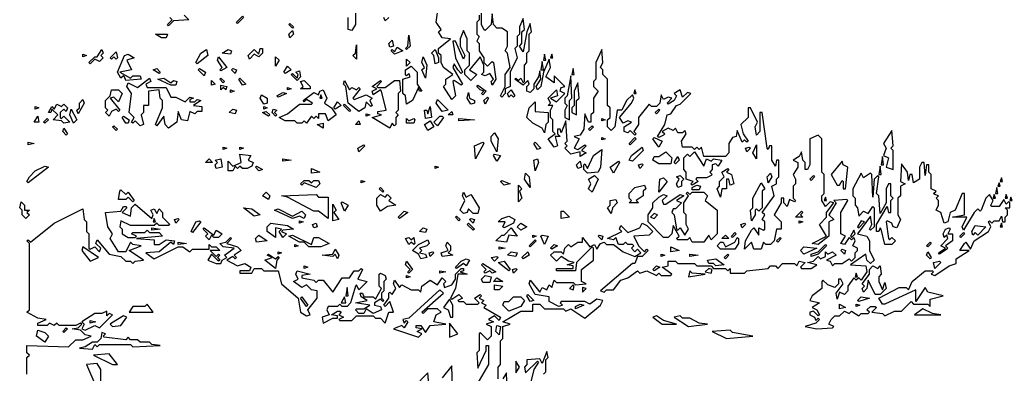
# Model space of a CAD drawing. Header units: millimetres. Extents: x -1921 to 1919, y -2 to 9002.
# Drawn here: x 12 to 1848, y 3223 to 3879 of the extents above; entities that cross this region are included whole.
import ezdxf

# ---------------------------------------------------------------- set-up
doc = ezdxf.new("R2010")
doc.units = ezdxf.units.MM
doc.layers.add('ALMOND-DRAW-PROFILE', color=7, linetype='Continuous', lineweight=25)

msp = doc.modelspace()

# ---------------------------------------------------------------- linework, layer by layer
at = {"layer": 'ALMOND-DRAW-PROFILE'}
for points in [[(632.9, 3918.8), (632.9, 3870.4), (626.3, 3859.3), (619.7, 3861.5), (619.7, 3883.6)], [(861.9, 3888), (861.9, 3879.2), (857.5, 3874.8), (857.5, 3852.7), (861.9, 3848.3), (857.5, 3839.5), (861.9, 3835.1), (861.9, 3821.9), (870.7, 3808.7), (870.7, 3799.9), (877.3, 3793.3), (886.1, 3802.1), (888.3, 3799.9), (892.7, 3769.1), (886.1, 3758.1), (883.9, 3764.7), (888.3, 3769.1), (881.7, 3780.1), (872.9, 3775.7), (866.3, 3777.9), (870.7, 3782.3), (870.7, 3795.5), (864.1, 3810.9), (844.3, 3786.7), (857.5, 3777.9), (846.5, 3766.9), (835.5, 3777.9), (835.5, 3786.7), (844.3, 3795.5), (844.3, 3817.5), (839.9, 3821.9), (839.9, 3843.9), (833.3, 3859.3), (826.7, 3843.9), (826.7, 3830.7), (835.5, 3813.1), (833.3, 3806.5), (817.9, 3839.5), (813.5, 3839.5), (817.9, 3808.7), (831.1, 3782.3), (828.9, 3780.1), (822.3, 3786.7), (815.7, 3797.7), (813.5, 3791.1), (831.1, 3760.3), (828.9, 3758.1), (815.7, 3766.9), (813.5, 3764.7), (817.9, 3738.3), (811.3, 3731.7), (795.9, 3755.9), (800.3, 3760.3), (800.3, 3769.1), (813.5, 3777.9), (795.9, 3791.1), (791.4, 3799.9), (791.4, 3813.1), (787, 3817.5), (787, 3826.3), (809.1, 3843.9), (793.7, 3846.1), (787, 3857.1), (791.4, 3861.5), (782.6, 3874.8), (787, 3905.6)], [(315.9, 3888), (324.7, 3879.2), (296.1, 3877), (287.3, 3868.2), (285.1, 3870.4), (293.9, 3879.2), (289.5, 3883.6)], [(694.6, 3883.6), (688, 3877), (685.8, 3883.6)], [(897.1, 3214.3), (897.1, 3236.3), (901.5, 3240.7), (901.5, 3284.7), (905.9, 3289.1), (905.9, 3311.2), (919.1, 3315.6), (905.9, 3320), (939, 3339.8), (961, 3339.8), (961, 3353), (974.2, 3353), (983, 3344.2), (1018.2, 3344.2), (1022.6, 3339.8), (1031.4, 3344.2), (1057.8, 3326.6), (1086.5, 3350.8), (1090.9, 3359.6), (1079.9, 3361.8), (1066.6, 3353), (1057.8, 3357.4), (1013.8, 3357.4), (1011.6, 3355.2), (1016, 3350.8), (1009.4, 3348.6), (991.8, 3357.4), (991.8, 3366.2), (965.4, 3370.6), (954.4, 3390.4), (956.6, 3397), (974.2, 3375), (978.6, 3383.8), (987.4, 3379.4), (991.8, 3388.2), (996.2, 3383.8), (1000.6, 3397), (1005, 3392.6), (1035.8, 3392.6), (1040.2, 3388.2), (1060, 3390.4), (1051.2, 3394.8), (1051.2, 3416.8), (1073.3, 3434.4), (1073.3, 3456.5), (1071, 3458.7), (1042.4, 3430), (1040.2, 3414.6), (1005, 3414.6), (1005, 3419), (1035.8, 3419), (1035.8, 3423.4), (1024.8, 3425.6), (1038, 3430), (1027, 3432.2), (1013.8, 3441), (1005, 3432.2), (994, 3443.2), (1000.6, 3449.9), (1013.8, 3449.9), (1018.2, 3445.5), (1020.4, 3456.5), (1027, 3463.1), (1031.4, 3458.7), (1044.6, 3467.5), (1053.4, 3467.5), (1053.4, 3476.3), (1066.6, 3458.7), (1075.5, 3463.1), (1079.9, 3454.3), (1086.5, 3465.3), (1093.1, 3467.5), (1097.5, 3463.1), (1110.7, 3463.1), (1128.3, 3449.9), (1150.3, 3441), (1161.3, 3447.7), (1154.7, 3454.3), (1150.3, 3449.9), (1143.7, 3456.5), (1148.1, 3460.9), (1145.9, 3463.1), (1137.1, 3463.1), (1132.7, 3467.5), (1128.3, 3463.1), (1119.5, 3463.1), (1115.1, 3476.3), (1110.7, 3471.9), (1099.7, 3474.1), (1126.1, 3487.3), (1121.7, 3491.7), (1123.9, 3498.3), (1137.1, 3485.1), (1159.1, 3493.9), (1163.5, 3502.7), (1172.3, 3498.3), (1183.3, 3487.3), (1176.7, 3480.7), (1148.1, 3478.5), (1156.9, 3460.9), (1167.9, 3449.9), (1172.3, 3454.3), (1174.5, 3452.1), (1163.5, 3441), (1154.7, 3441), (1150.3, 3427.8), (1145.9, 3427.8), (1086.5, 3377.2), (1093.1, 3375), (1097.5, 3379.4), (1110.7, 3379.4), (1123.9, 3397), (1137.1, 3401.4), (1154.7, 3414.6), (1159.1, 3410.2), (1172.3, 3414.6), (1189.9, 3405.8), (1194.3, 3410.2), (1198.7, 3405.8), (1216.4, 3405.8), (1218.6, 3408), (1200.9, 3421.2), (1211.9, 3423.4), (1211.9, 3432.2), (1225.2, 3432.2), (1229.6, 3427.8), (1260.4, 3427.8), (1264.8, 3423.4), (1291.2, 3423.4), (1295.6, 3419), (1317.6, 3419), (1322, 3414.6), (1326.4, 3419), (1326.4, 3410.2), (1352.8, 3410.2), (1357.3, 3414.6), (1396.9, 3419), (1401.3, 3423.4), (1410.1, 3423.4), (1414.5, 3419), (1423.3, 3427.8), (1445.3, 3427.8), (1449.7, 3423.4), (1454.1, 3432.2), (1465.1, 3430), (1456.3, 3421.2), (1458.5, 3419), (1476.1, 3419), (1487.1, 3425.6), (1469.5, 3430), (1480.5, 3432.2), (1489.3, 3441), (1493.7, 3436.6), (1502.6, 3441), (1502.6, 3449.9), (1507, 3445.5), (1515.8, 3449.9), (1522.4, 3443.2), (1504.8, 3434.4), (1511.4, 3432.2), (1515.8, 3423.4), (1520.2, 3427.8), (1533.4, 3427.8), (1546.6, 3436.6), (1551, 3432.2), (1557.6, 3438.8), (1557.6, 3447.7), (1562, 3452.1), (1562, 3456.5), (1553.2, 3460.9), (1557.6, 3469.7), (1555.4, 3476.3), (1551, 3471.9), (1546.6, 3476.3), (1537.8, 3463.1), (1531.2, 3465.3), (1540, 3478.5), (1531.2, 3482.9), (1531.2, 3522.5), (1544.4, 3544.5), (1542.2, 3546.7), (1518, 3544.5), (1522.4, 3540.1), (1509.2, 3518.1), (1518, 3509.3), (1509.2, 3504.9), (1509.2, 3478.5), (1489.3, 3463.1), (1478.3, 3465.3), (1504.8, 3478.5), (1491.5, 3500.5), (1504.8, 3513.7), (1504.8, 3522.5), (1518, 3540.1), (1511.4, 3542.3), (1502.6, 3533.5), (1496, 3544.5), (1496, 3553.3), (1500.4, 3557.7), (1500.4, 3593), (1496, 3597.4), (1496, 3659), (1489.3, 3665.6), (1473.9, 3659), (1473.9, 3610.6), (1469.5, 3601.8), (1465.1, 3601.8), (1465.1, 3615), (1460.7, 3619.4), (1458.5, 3634.8), (1454.1, 3626), (1443.1, 3619.4), (1451.9, 3615), (1451.9, 3606.2), (1443.1, 3593), (1447.5, 3584.1), (1447.5, 3575.3), (1443.1, 3570.9), (1443.1, 3548.9), (1447.5, 3544.5), (1445.3, 3542.3), (1436.5, 3546.7), (1432.1, 3533.5), (1425.5, 3540.1), (1425.5, 3548.9), (1421.1, 3548.9), (1421.1, 3540.1), (1407.9, 3518.1), (1421.1, 3504.9), (1421.1, 3491.7), (1412.3, 3491.7), (1407.9, 3469.7), (1401.3, 3463.1), (1392.5, 3463.1), (1388.1, 3467.5), (1383.7, 3454.3), (1370.5, 3454.3), (1366.1, 3467.5), (1352.8, 3454.3), (1355.1, 3469.7), (1366.1, 3489.5), (1370.5, 3493.9), (1379.3, 3480.7), (1379.3, 3493.9), (1388.1, 3489.5), (1390.3, 3491.7), (1390.3, 3504.9), (1385.9, 3509.3), (1390.3, 3518.1), (1385.9, 3522.5), (1407.9, 3553.3), (1403.5, 3570.9), (1412.3, 3575.3), (1412.3, 3584.1), (1416.7, 3588.6), (1416.7, 3619.4), (1412.3, 3619.4), (1410.1, 3608.4), (1403.5, 3619.4), (1403.5, 3645.8), (1399.1, 3645.8), (1396.9, 3639.2), (1394.7, 3641.4), (1385.9, 3707.4), (1381.5, 3707.4), (1381.5, 3672.2), (1374.9, 3665.6), (1372.7, 3681), (1377.1, 3689.8), (1363.9, 3716.2), (1359.5, 3716.2), (1359.5, 3698.6), (1346.2, 3685.4), (1350.6, 3667.8), (1359.5, 3654.6), (1357.3, 3652.4), (1352.8, 3656.8), (1348.4, 3652.4), (1339.6, 3674.4), (1337.4, 3663.4), (1330.8, 3661.2), (1324.2, 3650.2), (1324.2, 3632.6), (1317.6, 3626), (1278, 3626), (1273.6, 3643.6), (1269.2, 3639.2), (1264.8, 3643.6), (1260.4, 3639.2), (1256, 3643.6), (1238.4, 3643.6), (1236.2, 3654.6), (1245, 3667.8), (1242.8, 3674.4), (1238.4, 3670), (1229.6, 3670), (1225.2, 3678.8), (1220.8, 3674.4), (1211.9, 3678.8), (1200.9, 3672.2), (1205.3, 3667.8), (1203.1, 3665.6), (1194.3, 3661.2), (1192.1, 3663.4), (1205.3, 3685.4), (1209.7, 3703), (1216.4, 3705.2), (1227.4, 3720.6), (1234, 3722.8), (1253.8, 3742.7), (1247.2, 3744.9), (1238.4, 3736.1), (1234, 3749.3), (1223, 3742.7), (1227.4, 3738.3), (1223, 3729.5), (1211.9, 3722.8), (1209.7, 3725), (1218.6, 3733.9), (1211.9, 3736.1), (1203.1, 3731.7), (1198.7, 3740.5), (1196.5, 3725), (1189.9, 3718.4), (1181.1, 3718.4), (1176.7, 3722.8), (1156.9, 3698.6), (1156.9, 3685.4), (1148.1, 3672.2), (1152.5, 3667.8), (1150.3, 3665.6), (1141.5, 3674.4), (1137.1, 3670), (1130.5, 3672.2), (1130.5, 3681), (1143.7, 3689.8), (1137.1, 3692), (1128.3, 3687.6), (1121.7, 3698.6), (1143.7, 3725), (1148.1, 3733.9), (1145.9, 3740.5), (1134.9, 3729.5), (1126.1, 3711.8), (1117.3, 3711.8), (1112.9, 3681), (1106.3, 3674.4), (1099.7, 3681), (1099.7, 3694.2), (1104.1, 3698.6), (1104.1, 3716.2), (1099.7, 3720.6), (1099.7, 3769.1), (1090.9, 3777.9), (1090.9, 3786.7), (1086.5, 3791.1), (1090.9, 3799.9), (1088.7, 3824.1), (1077.7, 3799.9), (1077.7, 3769.1), (1073.3, 3764.7), (1073.3, 3755.9), (1082.1, 3747.1), (1073.3, 3733.9), (1073.3, 3707.4), (1068.8, 3703), (1068.8, 3689.8), (1064.4, 3689.8), (1057.8, 3705.2), (1055.6, 3676.6), (1049, 3665.6), (1038, 3663.4), (1046.8, 3659), (1038, 3641.4), (1044.6, 3639.2), (1057.8, 3648), (1060, 3645.8), (1051.2, 3637), (1060, 3632.6), (1049, 3626), (1049, 3634.8), (1031.4, 3630.4), (1020.4, 3641.4), (1024.8, 3645.8), (1020.4, 3650.2), (1024.8, 3654.6), (1022.6, 3692), (1013.8, 3670), (1011.6, 3676.6), (1007.2, 3676.6), (1007.2, 3667.8), (1011.6, 3663.4), (1002.8, 3663.4), (1007.2, 3645.8), (1000.6, 3643.6), (989.6, 3659), (1002.8, 3667.8), (998.4, 3672.2), (998.4, 3694.2), (994, 3698.6), (994, 3711.8), (998.4, 3720.6), (989.6, 3720.6), (994, 3725), (989.6, 3733.9), (1005, 3749.3), (1007.2, 3738.3), (994, 3733.9), (1005, 3727.3), (1020.4, 3742.7), (1011.6, 3747.1), (1013.8, 3753.7), (1020.4, 3755.9), (1000.6, 3775.7), (1000.6, 3762.5), (985.2, 3773.5), (994, 3791.1), (991.8, 3806.5), (980.8, 3782.3), (976.4, 3755.9), (969.8, 3749.3), (967.6, 3755.9), (976.4, 3769.1), (974.2, 3784.5), (972, 3773.5), (963.2, 3760.3), (963.2, 3751.5), (956.6, 3744.9), (950, 3747.1), (950, 3755.9), (954.4, 3760.3), (952.2, 3766.9), (943.4, 3758.1), (927.9, 3769.1), (930.1, 3771.3), (934.6, 3766.9), (939, 3771.3), (943.4, 3762.5), (945.6, 3764.7), (945.6, 3795.5), (950, 3799.9), (950, 3817.5), (954.4, 3821.9), (954.4, 3852.7), (958.8, 3857.1), (956.6, 3872.6), (950, 3857.1), (943.4, 3819.7), (936.8, 3830.7), (941.2, 3835.1), (941.2, 3857.1), (945.6, 3861.5), (943.4, 3881.4), (936.8, 3865.9), (936.8, 3852.7), (932.3, 3848.3), (932.3, 3830.7), (927.9, 3826.3), (932.3, 3808.7), (919.1, 3782.3), (919.1, 3755.9), (910.3, 3751.5), (910.3, 3742.7), (903.7, 3736.1), (901.5, 3738.3), (910.3, 3755.9), (910.3, 3777.9), (919.1, 3791.1), (914.7, 3817.5), (910.3, 3821.9), (914.7, 3830.7), (914.7, 3857.1), (903.7, 3863.7), (894.9, 3863.7), (888.3, 3870.4), (886.1, 3890.2), (883.9, 3870.4), (872.9, 3859.3), (870.7, 3861.5), (866.3, 3870.4), (866.3, 3892.4)], [(25.3, 3223.1), (25.3, 3253.9), (29.7, 3258.3), (25.3, 3262.7), (25.3, 3275.9), (102.4, 3273.7), (115.6, 3286.9), (128.8, 3286.9), (144.2, 3293.5), (133.2, 3295.7), (124.4, 3304.5), (109, 3306.8), (120, 3309), (126.6, 3315.6), (124.4, 3317.8), (115.6, 3313.4), (84.7, 3313.4), (80.3, 3317.8), (75.9, 3313.4), (67.1, 3317.8), (62.7, 3313.4), (45.1, 3313.4), (45.1, 3317.8), (60.5, 3324.4), (45.1, 3326.6), (25.3, 3337.6), (29.7, 3342), (29.7, 3465.3), (25.3, 3469.7), (27.5, 3471.9), (31.9, 3467.5), (75.9, 3502.7), (128.8, 3529.1), (131, 3509.3), (135.4, 3504.9), (135.4, 3487.3), (139.8, 3482.9), (139.8, 3456.5), (142, 3454.3), (150.8, 3458.7), (159.6, 3449.9), (161.8, 3456.5), (153, 3465.3), (155.2, 3471.9), (177.2, 3445.5), (199.2, 3441), (208, 3432.2), (216.8, 3432.2), (221.2, 3427.8), (225.6, 3432.2), (241.1, 3434.4), (214.6, 3452.1), (236.7, 3460.9), (221.2, 3463.1), (216.8, 3467.5), (208, 3449.9), (194.8, 3449.9), (179.4, 3474.1), (183.8, 3482.9), (175, 3496.1), (170.6, 3522.5), (199.2, 3524.7), (203.6, 3533.5), (208, 3533.5), (210.2, 3531.3), (201.4, 3522.5), (216.8, 3515.9), (219, 3531.3), (225.6, 3537.9), (256.5, 3511.5), (258.7, 3518.1), (254.3, 3526.9), (260.9, 3529.1), (265.3, 3520.3), (269.7, 3529.1), (276.3, 3522.5), (276.3, 3513.7), (289.5, 3500.5), (287.3, 3498.3), (269.7, 3498.3), (265.3, 3502.7), (260.9, 3498.3), (216.8, 3498.3), (199.2, 3507.1), (197, 3496.1), (201.4, 3491.7), (201.4, 3482.9), (212.4, 3476.3), (225.6, 3476.3), (227.8, 3478.5), (219, 3482.9), (221.2, 3485.1), (243.3, 3485.1), (247.7, 3489.5), (252.1, 3485.1), (269.7, 3485.1), (276.3, 3478.5), (227.8, 3474.1), (260.9, 3471.9), (260.9, 3463.1), (269.7, 3463.1), (282.9, 3471.9), (298.3, 3469.7), (296.1, 3463.1), (291.7, 3467.5), (269.7, 3449.9), (245.5, 3447.7), (260.9, 3436.6), (304.9, 3458.7), (313.7, 3458.7), (326.9, 3449.9), (331.3, 3454.3), (362.1, 3454.3), (362.1, 3463.1), (366.5, 3458.7), (375.4, 3458.7), (382, 3452.1), (364.3, 3452.1), (375.4, 3441), (379.8, 3445.5), (382, 3443.2), (377.6, 3438.8), (382, 3434.4), (379.8, 3432.2), (366.5, 3445.5), (359.9, 3434.4), (375.4, 3427.8), (384.2, 3427.8), (386.4, 3434.4), (395.2, 3438.8), (390.8, 3443.2), (408.4, 3456.5), (388.6, 3458.7), (382, 3465.3), (393, 3467.5), (401.8, 3476.3), (404, 3474.1), (395.2, 3465.3), (415, 3458.7), (421.6, 3452.1), (408.4, 3443.2), (412.8, 3438.8), (410.6, 3436.6), (406.2, 3441), (395.2, 3434.4), (415, 3423.4), (428.2, 3427.8), (439.2, 3421.2), (437, 3414.6), (419.4, 3414.6), (419.4, 3410.2), (441.4, 3410.2), (445.8, 3419), (459, 3419), (463.4, 3414.6), (489.8, 3414.6), (496.4, 3390.4), (527.3, 3364), (531.7, 3337.6), (542.7, 3331), (549.3, 3333.2), (544.9, 3342), (562.5, 3364), (562.5, 3377.2), (551.5, 3379.4), (542.7, 3388.2), (533.9, 3383.8), (518.5, 3394.8), (527.3, 3399.2), (522.9, 3408), (525.1, 3414.6), (549.3, 3408), (533.9, 3405.8), (533.9, 3401.4), (555.9, 3397), (560.3, 3392.6), (564.7, 3397), (573.5, 3397), (591.1, 3375), (608.7, 3401.4), (621.9, 3401.4), (630.7, 3414.6), (639.5, 3414.6), (643.9, 3419), (646.1, 3416.8), (637.3, 3399.2), (655, 3394.8), (639.5, 3379.4), (635.1, 3388.2), (632.9, 3386), (624.1, 3355.2), (617.5, 3348.6), (608.7, 3348.6), (604.3, 3353), (599.9, 3348.6), (582.3, 3348.6), (580.1, 3342), (584.5, 3333.2), (571.3, 3328.8), (573.5, 3317.8), (591.1, 3326.6), (599.9, 3326.6), (599.9, 3331), (588.9, 3333.2), (599.9, 3339.8), (604.3, 3339.8), (606.5, 3337.6), (602.1, 3333.2), (610.9, 3328.8), (602.1, 3324.4), (604.3, 3322.2), (626.3, 3322.2), (635.1, 3331), (666, 3331), (670.4, 3326.6), (679.2, 3326.6), (688, 3317.8), (694.6, 3337.6), (703.4, 3337.6), (696.8, 3357.4), (688, 3348.6), (685.8, 3350.8), (694.6, 3364), (694.6, 3372.8), (696.8, 3375), (701.2, 3370.6), (707.8, 3381.6), (703.4, 3390.4), (705.6, 3397), (714.4, 3383.8), (718.8, 3388.2), (736.4, 3379.4), (749.6, 3379.4), (754, 3375), (756.2, 3386), (771.6, 3397), (784.8, 3388.2), (793.7, 3401.4), (800.3, 3394.8), (795.9, 3390.4), (798.1, 3383.8), (811.3, 3388.2), (817.9, 3399.2), (817.9, 3408), (828.9, 3419), (833.3, 3419), (833.3, 3414.6), (826.7, 3412.4), (839.9, 3408), (822.3, 3408), (817.9, 3381.6), (809.1, 3364), (811.3, 3361.8), (824.5, 3370.6), (831.1, 3364), (822.3, 3359.6), (824.5, 3357.4), (833.3, 3357.4), (837.7, 3353), (859.7, 3353), (861.9, 3355.2), (853.1, 3364), (864.1, 3370.6), (866.3, 3368.4), (861.9, 3364), (870.7, 3359.6), (866.3, 3355.2), (875.1, 3350.8), (870.7, 3346.4), (901.5, 3328.8), (899.3, 3322.2), (890.5, 3331), (879.5, 3324.4), (888.3, 3320), (875.1, 3315.6), (883.9, 3311.2), (883.9, 3293.5), (877.3, 3286.9), (864.1, 3300.1), (861.9, 3297.9), (861.9, 3267.1), (857.5, 3262.7), (859.7, 3234.1), (875.1, 3267.1), (875.1, 3275.9), (879.5, 3275.9), (879.5, 3240.7), (853.1, 3196.7)], [(980.8, 3223.1), (985.2, 3227.5), (985.2, 3249.5), (989.6, 3253.9), (987.4, 3264.9), (978.6, 3242.9), (974.2, 3251.7), (950, 3249.5), (950, 3240.7), (945.6, 3236.3), (947.8, 3225.3), (969.8, 3247.3), (972, 3245.1), (963.2, 3231.9), (954.4, 3196.7)], [(161.8, 3196.7), (161.8, 3231.9), (155.2, 3242.9), (135.4, 3240.7), (153, 3201.1)], [(813.5, 3174.7), (811.3, 3238.5), (793.7, 3216.5)], [(769.4, 3196.7), (767.2, 3225.3), (740.8, 3198.9)], [(914.7, 3174.7), (912.5, 3225.3), (905.9, 3214.3)]]:
    msp.add_lwpolyline(points, dxfattribs=at)
for points in [[(415, 3872.6), (412.8, 3874.8), (423.8, 3885.8), (426, 3883.6)], [(516.3, 3863.7), (509.6, 3870.4), (511.9, 3872.6), (518.5, 3865.9)], [(511.9, 3846.1), (509.6, 3852.7), (516.3, 3859.3), (518.5, 3852.7)], [(274.1, 3846.1), (263.1, 3852.7), (285.1, 3852.7), (282.9, 3846.1)], [(696.8, 3828.5), (694.6, 3835.1), (701.2, 3841.7), (703.4, 3830.7)], [(727.6, 3824.1), (725.4, 3826.3), (729.8, 3830.7), (732, 3850.5), (734.2, 3830.7)], [(142, 3797.7), (139.8, 3799.9), (150.8, 3810.9), (155.2, 3810.9), (164, 3824.1), (166.2, 3817.5), (161.8, 3813.1), (166.2, 3808.7), (159.6, 3802.1), (150.8, 3806.5)], [(181.6, 3806.5), (179.4, 3808.7), (190.4, 3819.7), (192.6, 3808.7), (190.4, 3806.5), (186, 3810.9)], [(340.1, 3797.7), (337.9, 3799.9), (346.7, 3817.5), (357.7, 3824.1), (359.9, 3813.1)], [(386.4, 3817.5), (397.4, 3824.1), (404, 3821.9), (401.8, 3815.3)], [(437, 3806.5), (434.8, 3813.1), (445.8, 3824.1), (454.6, 3815.3), (456.8, 3826.3), (461.2, 3826.3), (461.2, 3817.5), (454.6, 3810.9), (445.8, 3815.3)], [(635.1, 3806.5), (628.5, 3813.1), (632.9, 3817.5), (635.1, 3832.9)], [(705.6, 3815.3), (699, 3821.9), (701.2, 3824.1), (705.6, 3819.7), (710, 3828.5), (721, 3821.9)], [(780.4, 3797.7), (778.2, 3813.1), (773.8, 3817.5), (780.4, 3824.1), (787, 3808.7), (787, 3799.9)], [(128.8, 3810.9), (128.8, 3815.3), (135.4, 3813.1)], [(208, 3766.9), (205.8, 3773.5), (203.6, 3775.7), (199.2, 3771.3), (192.6, 3782.3), (205.8, 3813.1), (212.4, 3815.3), (223.4, 3808.7), (210.2, 3804.3), (219, 3786.7), (197, 3782.3), (216.8, 3771.3), (221.2, 3775.7), (234.5, 3775.7), (236.7, 3769.1)], [(384.2, 3784.5), (382, 3786.7), (386.4, 3791.1), (377.6, 3804.3), (379.8, 3810.9), (395.2, 3791.1)], [(485.4, 3793.3), (485.4, 3810.9), (492, 3804.3)], [(727.6, 3793.3), (727.6, 3806.5), (734.2, 3799.9)], [(762.8, 3771.3), (756.2, 3786.7), (760.6, 3791.1), (756.2, 3799.9), (758.4, 3810.9), (765, 3795.5)], [(976.4, 3786.7), (980.8, 3786.7), (978.6, 3802.1)], [(980.8, 3804.3), (985.2, 3804.3), (983, 3815.3)], [(994, 3808.7), (998.4, 3808.7), (996.2, 3815.3)], [(269.7, 3780.1), (258.7, 3786.7), (265.3, 3788.9), (271.9, 3782.3)], [(353.3, 3775.7), (342.3, 3786.7), (344.5, 3788.9), (355.5, 3782.3)], [(410.6, 3780.1), (404, 3786.7), (406.2, 3788.9), (412.8, 3786.7)], [(503, 3780.1), (500.8, 3782.3), (507.4, 3793.3), (514.1, 3786.7)], [(525.1, 3766.9), (514.1, 3777.9), (516.3, 3780.1), (525.1, 3771.3), (527.3, 3777.9), (522.9, 3782.3), (529.5, 3784.5), (531.7, 3773.5)], [(727.6, 3722.8), (725.4, 3738.3), (721, 3742.7), (721, 3769.1), (734.2, 3773.5), (732, 3780.1), (727.6, 3775.7), (725.4, 3777.9), (725.4, 3786.7), (736.4, 3793.3), (747.4, 3782.3), (747.4, 3760.3), (756.2, 3747.1), (751.8, 3747.1), (749.6, 3753.7), (738.6, 3729.5)], [(1033.6, 3777.9), (1038, 3777.9), (1035.8, 3788.9)], [(287.3, 3678.8), (280.7, 3685.4), (278.5, 3700.8), (265.3, 3683.2), (263.1, 3685.4), (276.3, 3716.2), (276.3, 3729.5), (271.9, 3733.9), (269.7, 3749.3), (249.9, 3747.1), (249.9, 3720.6), (241.1, 3720.6), (241.1, 3707.4), (236.7, 3703), (241.1, 3685.4), (234.5, 3683.2), (225.6, 3692), (221.2, 3687.6), (219, 3689.8), (223.4, 3698.6), (214.6, 3707.4), (219, 3742.7), (210.2, 3755.9), (212.4, 3762.5), (230.1, 3753.7), (252.1, 3771.3), (254.3, 3764.7), (245.5, 3760.3), (247.7, 3753.7), (282.9, 3753.7), (291.7, 3736.1), (300.5, 3736.1), (318.1, 3727.3), (326.9, 3736.1), (333.5, 3733.9), (326.9, 3731.7), (326.9, 3727.3), (335.7, 3727.3), (340.1, 3731.7), (346.7, 3729.5), (333.5, 3720.6), (348.9, 3718.4), (348.9, 3709.6), (340.1, 3709.6), (335.7, 3705.2), (326.9, 3709.6), (322.5, 3692), (311.5, 3694.2), (304.9, 3709.6), (302.7, 3689.8)], [(291.7, 3758.1), (267.5, 3769.1), (278.5, 3771.3), (291.7, 3762.5), (296.1, 3766.9), (302.7, 3764.7), (300.5, 3758.1)], [(366.5, 3758.1), (366.5, 3766.9), (373.2, 3760.3)], [(388.6, 3762.5), (382, 3769.1), (384.2, 3771.3), (390.8, 3764.7)], [(423.8, 3758.1), (417.2, 3769.1), (419.4, 3771.3), (430.4, 3760.3)], [(531.7, 3751.5), (536.1, 3755.9), (531.7, 3764.7), (538.3, 3766.9), (549.3, 3755.9), (549.3, 3751.5)], [(639.5, 3709.6), (619.7, 3725), (615.3, 3755.9), (610.9, 3760.3), (613.1, 3766.9), (621.9, 3749.3), (626.3, 3753.7), (635.1, 3749.3), (639.5, 3753.7), (641.7, 3751.5), (628.5, 3733.9), (630.7, 3731.7), (652.8, 3740.5), (663.8, 3733.9), (659.4, 3729.5), (663.8, 3720.6), (661.6, 3718.4), (652.8, 3727.3), (650.5, 3716.2)], [(663.8, 3698.6), (681.4, 3703), (674.8, 3705.2), (674.8, 3709.6), (690.2, 3711.8), (681.4, 3747.1), (679.2, 3749.3), (666, 3740.5), (663.8, 3747.1), (672.6, 3751.5), (663.8, 3755.9), (679.2, 3766.9), (681.4, 3764.7), (672.6, 3755.9), (674.8, 3753.7), (688, 3753.7), (705.6, 3766.9), (714.4, 3766.9), (716.6, 3747.1), (712.2, 3742.7), (712.2, 3711.8), (707.8, 3707.4), (712.2, 3703), (707.8, 3698.6), (707.8, 3685.4), (705.6, 3683.2), (701.2, 3687.6), (696.8, 3678.8)], [(1029.2, 3694.2), (1029.2, 3729.5), (1033.6, 3733.9), (1031.4, 3775.7), (1024.8, 3738.3), (1020.4, 3733.9), (1020.4, 3725), (1024.8, 3720.6), (1020.4, 3711.8), (1020.4, 3698.6)], [(177.2, 3700.8), (170.6, 3707.4), (175, 3711.8), (170.6, 3716.2), (170.6, 3729.5), (179.4, 3738.3), (181.6, 3749.3), (194.8, 3749.3), (201.4, 3742.7), (194.8, 3727.3), (186, 3736.1), (179.4, 3733.9), (197, 3711.8), (194.8, 3709.6), (190.4, 3714), (181.6, 3709.6)], [(384.2, 3749.3), (384.2, 3758.1), (395.2, 3755.9), (393, 3749.3), (388.6, 3753.7)], [(401.8, 3744.9), (401.8, 3749.3), (408.4, 3747.1)], [(525.1, 3687.6), (520.7, 3692), (503, 3692), (492, 3698.6), (507.4, 3705.2), (529.5, 3722.8), (551.5, 3722.8), (553.7, 3725), (542.7, 3731.7), (538.3, 3727.3), (536.1, 3729.5), (555.9, 3744.9), (564.7, 3740.5), (566.9, 3747.1), (573.5, 3749.3), (580.1, 3733.9), (575.7, 3725), (588.9, 3716.2), (597.7, 3703), (582.3, 3692), (577.9, 3705.2), (564.7, 3705.2), (564.7, 3696.4), (560.3, 3700.8), (555.9, 3696.4), (551.5, 3700.8), (542.7, 3687.6), (538.3, 3692), (533.9, 3687.6)], [(507.4, 3749.3), (507.4, 3753.7), (514.1, 3751.5)], [(868.5, 3740.5), (866.3, 3742.7), (870.7, 3747.1), (864.1, 3749.3), (857.5, 3755.9), (859.7, 3758.1), (875.1, 3747.1)], [(916.9, 3736.1), (914.7, 3742.7), (921.3, 3749.3), (927.9, 3738.3), (925.7, 3736.1), (921.3, 3740.5)], [(1042.4, 3703), (1042.4, 3729.5), (1046.8, 3733.9), (1044.6, 3762.5), (1038, 3747.1), (1038, 3720.6), (1033.6, 3716.2), (1033.6, 3707.4)], [(1148.1, 3742.7), (1152.5, 3742.7), (1150.3, 3749.3)], [(120, 3705.2), (117.8, 3711.8), (122.2, 3716.2), (122.2, 3725), (128.8, 3731.7), (131, 3725)], [(463.4, 3722.8), (456.8, 3733.9), (459, 3740.5), (470, 3733.9), (470, 3725)], [(489.8, 3736.1), (487.6, 3738.3), (498.6, 3744.9), (505.2, 3742.7)], [(566.9, 3733.9), (571.3, 3733.9), (569.1, 3740.5)], [(793.7, 3709.6), (782.6, 3725), (784.8, 3731.7), (804.7, 3711.8)], [(846.5, 3722.8), (839.9, 3733.9), (842.1, 3744.9), (844.3, 3733.9), (853.1, 3729.5), (853.1, 3725)], [(872.9, 3722.8), (870.7, 3729.5), (877.3, 3736.1), (879.5, 3733.9)], [(40.7, 3714), (40.7, 3718.4), (47.3, 3716.2)], [(93.6, 3687.6), (89.2, 3692), (73.7, 3694.2), (82.5, 3703), (71.5, 3714), (69.3, 3707.4), (64.9, 3707.4), (71.5, 3718.4), (75.9, 3714), (80.3, 3722.8), (89.2, 3718.4), (93.6, 3722.8), (100.2, 3716.2), (98, 3709.6), (93.6, 3714), (86.9, 3707.4), (86.9, 3698.6), (89.2, 3696.4), (93.6, 3700.8), (104.6, 3689.8)], [(111.2, 3687.6), (104.6, 3703), (106.8, 3714), (117.8, 3694.2)], [(399.6, 3707.4), (406.2, 3714), (412.8, 3711.8), (410.6, 3705.2)], [(472.2, 3700.8), (461.2, 3707.4), (467.8, 3709.6), (474.4, 3703)], [(463.4, 3714), (463.4, 3718.4), (470, 3716.2)], [(485.4, 3700.8), (478.8, 3707.4), (481, 3714), (487.6, 3711.8), (483.2, 3707.4), (487.6, 3703)], [(595.5, 3714), (593.3, 3716.2), (599.9, 3727.3), (606.5, 3720.6)], [(621.9, 3709.6), (610.9, 3720.6), (613.1, 3722.8), (624.1, 3711.8)], [(762.8, 3696.4), (760.6, 3711.8), (765, 3711.8), (767.2, 3705.2), (771.6, 3718.4), (773.8, 3698.6)], [(804.7, 3703), (811.3, 3709.6), (813.5, 3703)], [(983, 3670), (978.6, 3678.8), (961, 3687.6), (950, 3698.6), (954.4, 3716.2), (965.4, 3727.3), (965.4, 3709.6), (989.6, 3707.4), (989.6, 3689.8), (985.2, 3685.4)], [(1189.9, 3705.2), (1187.7, 3707.4), (1194.3, 3714), (1196.5, 3711.8)], [(38.5, 3689.8), (45.1, 3700.8), (47.3, 3689.8)], [(58.3, 3687.6), (56.1, 3689.8), (62.7, 3696.4), (64.9, 3694.2)], [(208, 3687.6), (201.4, 3698.6), (203.6, 3700.8), (214.6, 3694.2), (212.4, 3687.6)], [(632.9, 3685.4), (639.5, 3692), (641.7, 3685.4)], [(652.8, 3700.8), (652.8, 3705.2), (659.4, 3703)], [(727.6, 3687.6), (727.6, 3696.4), (732, 3692), (740.8, 3696.4), (743, 3694.2), (740.8, 3687.6)], [(767.2, 3674.4), (760.6, 3685.4), (771.6, 3692), (778.2, 3681)], [(784.8, 3683.2), (778.2, 3689.8), (789.2, 3700.8), (793.7, 3700.8), (795.9, 3698.6)], [(824.5, 3692), (824.5, 3696.4), (853.1, 3694.2)], [(1088.7, 3692), (1088.7, 3696.4), (1095.3, 3694.2)], [(98, 3665.6), (91.4, 3672.2), (93.6, 3678.8), (100.2, 3667.8)], [(190.4, 3674.4), (183.8, 3681), (186, 3683.2), (192.6, 3676.6)], [(573.5, 3678.8), (562.5, 3685.4), (573.5, 3687.6)], [(1066.6, 3674.4), (1064.4, 3676.6), (1071, 3683.2), (1073.3, 3681)], [(1628, 3601.8), (1628, 3637), (1623.6, 3641.4), (1628, 3645.8), (1625.8, 3674.4), (1610.4, 3650.2), (1614.8, 3641.4), (1610.4, 3628.2), (1619.2, 3623.8), (1614.8, 3606.2)], [(894.9, 3634.8), (883.9, 3654.6), (883.9, 3663.4), (890.5, 3670), (897.1, 3659)], [(1088.7, 3656.8), (1088.7, 3661.2), (1095.3, 3659)], [(1141.5, 3648), (1139.3, 3650.2), (1150.3, 3661.2), (1152.5, 3659)], [(1194.3, 3643.6), (1183.3, 3659), (1185.5, 3661.2), (1200.9, 3654.6)], [(27.5, 3648), (27.5, 3652.4), (38.5, 3650.2)], [(388.6, 3639.2), (388.6, 3643.6), (395.2, 3641.4)], [(419.4, 3639.2), (419.4, 3643.6), (426, 3641.4)], [(639.5, 3634.8), (637.3, 3641.4), (648.3, 3648), (650.5, 3645.8)], [(855.3, 3621.6), (853.1, 3645.8), (868.5, 3652.4), (870.7, 3650.2)], [(969.8, 3639.2), (963.2, 3650.2), (965.4, 3652.4), (976.4, 3641.4)], [(1062.2, 3595.2), (1055.6, 3601.8), (1055.6, 3610.6), (1057.8, 3612.8), (1062.2, 3604), (1073.3, 3628.2), (1088.7, 3639.2), (1086.5, 3606.2), (1082.1, 3597.4)], [(1139.3, 3619.4), (1143.7, 3628.2), (1163.5, 3643.6), (1165.7, 3637), (1145.9, 3617.2)], [(1357.3, 3634.8), (1355.1, 3641.4), (1361.7, 3643.6), (1363.9, 3641.4)], [(1374.9, 3621.6), (1368.3, 3632.6), (1374.9, 3648)], [(355.5, 3615), (362.1, 3621.6), (368.7, 3615)], [(375.4, 3604), (373.2, 3610.6), (377.6, 3615), (373.2, 3619.4), (384.2, 3621.6), (386.4, 3606.2)], [(397.4, 3599.6), (397.4, 3617.2), (406.2, 3608.4), (421.6, 3615), (419.4, 3630.4), (439.2, 3628.2), (434.8, 3619.4), (443.6, 3615), (441.4, 3608.4), (432.6, 3604), (423.8, 3604), (419.4, 3608.4), (415, 3604), (410.6, 3608.4), (406.2, 3599.6)], [(498.6, 3617.2), (498.6, 3621.6), (514.1, 3619.4)], [(894.9, 3617.2), (888.3, 3628.2), (890.5, 3630.4), (901.5, 3628.2)], [(965.4, 3599.6), (963.2, 3619.4), (969.8, 3621.6), (972, 3615)], [(1044.6, 3604), (1042.4, 3610.6), (1049, 3617.2), (1051.2, 3606.2)], [(1110.7, 3595.2), (1104.1, 3606.2), (1119.5, 3617.2), (1121.7, 3615)], [(1194.3, 3612.8), (1183.3, 3619.4), (1185.5, 3626), (1194.3, 3626), (1207.5, 3634.8), (1218.6, 3623.8), (1216.4, 3612.8)], [(1225.2, 3612.8), (1223, 3615), (1229.6, 3626), (1231.8, 3619.4)], [(1256, 3573.1), (1253.8, 3575.3), (1258.2, 3579.7), (1245, 3584.1), (1245, 3597.4), (1240.6, 3601.8), (1240.6, 3623.8), (1247.2, 3630.4), (1251.6, 3626), (1260.4, 3634.8), (1278, 3608.4), (1282.4, 3621.6), (1291.2, 3617.2), (1295.6, 3621.6), (1311, 3619.4), (1304.4, 3608.4), (1300, 3612.8), (1293.4, 3610.6), (1293.4, 3601.8), (1289, 3597.4), (1293.4, 3593), (1291.2, 3590.8), (1282.4, 3586.4), (1264.8, 3586.4), (1262.6, 3584.1), (1267, 3579.7)], [(1535.6, 3566.5), (1540, 3566.5), (1544.4, 3606.2), (1535.6, 3610.6), (1533.4, 3617.2), (1513.6, 3593), (1524.6, 3573.1), (1529, 3573.1), (1533.4, 3581.9), (1535.6, 3579.7)], [(1606, 3610.6), (1610.4, 3610.6), (1608.2, 3626)], [(27.5, 3577.5), (25.3, 3579.7), (29.7, 3588.6), (40.7, 3599.6), (58.3, 3608.4), (64.9, 3606.2)], [(454.6, 3599.6), (448, 3606.2), (450.2, 3608.4), (461.2, 3601.8)], [(551.5, 3595.2), (551.5, 3604), (566.9, 3597.4)], [(780.4, 3604), (780.4, 3608.4), (787, 3606.2)], [(1159.1, 3604), (1156.9, 3610.6), (1163.5, 3612.8), (1165.7, 3610.6)], [(1308.8, 3551.1), (1302.2, 3566.5), (1306.6, 3570.9), (1306.6, 3579.7), (1315.4, 3588.6), (1311, 3597.4), (1322, 3604), (1324.2, 3601.8), (1319.8, 3597.4), (1328.6, 3593), (1333, 3575.3), (1326.4, 3573.1), (1324.2, 3584.1), (1319.8, 3584.1), (1319.8, 3566.5), (1311, 3566.5)], [(1487.1, 3306.8), (1515.8, 3309), (1518, 3311.2), (1509.2, 3315.6), (1513.6, 3324.4), (1520.2, 3331), (1529, 3331), (1537.8, 3339.8), (1546.6, 3335.4), (1551, 3339.8), (1564.2, 3331), (1568.6, 3335.4), (1581.8, 3335.4), (1584, 3337.6), (1579.6, 3342), (1586.2, 3348.6), (1595, 3348.6), (1597.2, 3346.4), (1588.4, 3337.6), (1608.2, 3335.4), (1612.6, 3331), (1630.2, 3339.8), (1643.5, 3339.8), (1661.1, 3357.4), (1665.5, 3353), (1691.9, 3353), (1696.3, 3348.6), (1696.3, 3361.8), (1720.5, 3368.4), (1691.9, 3375), (1687.5, 3383.8), (1669.9, 3357.4), (1669.9, 3379.4), (1612.6, 3353), (1608.2, 3353), (1601.6, 3364), (1639.1, 3383.8), (1652.3, 3383.8), (1656.7, 3379.4), (1663.3, 3394.8), (1687.5, 3414.6), (1700.7, 3414.6), (1702.9, 3412.4), (1698.5, 3408), (1705.1, 3405.8), (1731.5, 3423.4), (1744.7, 3427.8), (1744.7, 3436.6), (1768.9, 3452.1), (1751.3, 3452.1), (1760.1, 3465.3), (1762.3, 3467.5), (1771.1, 3454.3), (1777.8, 3469.7), (1804.2, 3487.3), (1808.6, 3496.1), (1804.2, 3504.9), (1806.4, 3507.1), (1810.8, 3502.7), (1815.2, 3507.1), (1824, 3507.1), (1828.4, 3515.9), (1830.6, 3504.9), (1835, 3504.9), (1835, 3513.7), (1839.4, 3518.1), (1839.4, 3526.9), (1835, 3531.3), (1843.8, 3531.3), (1843.8, 3540.1), (1841.6, 3542.3), (1837.2, 3537.9), (1832.8, 3546.7), (1824, 3533.5), (1810.8, 3533.5), (1808.6, 3535.7), (1813, 3544.5), (1806.4, 3555.5), (1799.8, 3548.9), (1791, 3526.9), (1788.8, 3524.7), (1784.4, 3529.1), (1777.8, 3522.5), (1757.9, 3489.5), (1755.7, 3496.1), (1764.5, 3513.7), (1738.1, 3513.7), (1760.1, 3518.1), (1760.1, 3557.7), (1755.7, 3557.7), (1742.5, 3526.9), (1733.7, 3522.5), (1729.3, 3504.9), (1722.7, 3502.7), (1716.1, 3522.5), (1707.3, 3526.9), (1711.7, 3535.7), (1711.7, 3544.5), (1707.3, 3548.9), (1711.7, 3553.3), (1705.1, 3555.5), (1702.9, 3557.7), (1707.3, 3562.1), (1698.5, 3566.5), (1698.5, 3593), (1694.1, 3597.4), (1694.1, 3610.6), (1689.7, 3610.6), (1687.5, 3590.8), (1685.3, 3615), (1680.9, 3615), (1676.5, 3606.2), (1676.5, 3584.1), (1665.5, 3577.5), (1663.3, 3593), (1658.9, 3593), (1656.7, 3581.9), (1654.5, 3597.4), (1643.5, 3612.8), (1641.3, 3579.7), (1650.1, 3575.3), (1641.3, 3570.9), (1641.3, 3553.3), (1636.9, 3548.9), (1636.9, 3518.1), (1641.3, 3509.3), (1634.6, 3493.9), (1628, 3496.1), (1625.8, 3502.7), (1617, 3507.1), (1614.8, 3504.9), (1619.2, 3474.1), (1621.4, 3471.9), (1625.8, 3476.3), (1632.4, 3469.7), (1625.8, 3463.1), (1612.6, 3463.1), (1606, 3491.7), (1603.8, 3493.9), (1601.6, 3487.3), (1597.2, 3487.3), (1597.2, 3500.5), (1617, 3533.5), (1619.2, 3522.5), (1623.6, 3522.5), (1623.6, 3544.5), (1628, 3548.9), (1623.6, 3553.3), (1623.6, 3575.3), (1619.2, 3575.3), (1614.8, 3566.5), (1614.8, 3540.1), (1603.8, 3520.3), (1601.6, 3553.3), (1597.2, 3557.7), (1601.6, 3588.6), (1599.4, 3590.8), (1592.8, 3584.1), (1590.6, 3551.1), (1588.4, 3593), (1586.2, 3595.2), (1573, 3586.4), (1568.6, 3595.2), (1553.2, 3566.5), (1553.2, 3553.3), (1557.6, 3548.9), (1557.6, 3535.7), (1562, 3531.3), (1564.2, 3515.9), (1573, 3524.7), (1581.8, 3520.3), (1590.6, 3533.5), (1592.8, 3531.3), (1592.8, 3496.1), (1586.2, 3489.5), (1584, 3491.7), (1588.4, 3500.5), (1586.2, 3515.9), (1562, 3482.9), (1579.6, 3478.5), (1584, 3469.7), (1584, 3452.1), (1592.8, 3434.4), (1586.2, 3427.8), (1579.6, 3434.4), (1577.4, 3445.5), (1548.8, 3425.6), (1577.4, 3423.4), (1579.6, 3412.4), (1568.6, 3397), (1564.2, 3401.4), (1559.8, 3397), (1555.4, 3401.4), (1544.4, 3386), (1544.4, 3377.2), (1537.8, 3370.6), (1529, 3375), (1524.6, 3361.8), (1522.4, 3372.8), (1535.6, 3390.4), (1531.2, 3399.2), (1526.8, 3399.2), (1526.8, 3390.4), (1520.2, 3383.8), (1507, 3388.2), (1498.2, 3397), (1496, 3394.8), (1496, 3381.6), (1478.3, 3368.4), (1473.9, 3359.6), (1491.5, 3355.2), (1478.3, 3346.4), (1487.1, 3342), (1491.5, 3333.2), (1489.3, 3331), (1480.5, 3339.8), (1473.9, 3337.6), (1473.9, 3333.2), (1482.7, 3328.8), (1484.9, 3322.2), (1489.3, 3326.6), (1491.5, 3324.4), (1484.9, 3317.8), (1465.1, 3311.2)], [(1601.6, 3593), (1606, 3593), (1603.8, 3608.4)], [(560.3, 3568.7), (538.3, 3577.5), (533.9, 3573.1), (531.7, 3575.3), (538.3, 3581.9), (547.1, 3581.9), (551.5, 3577.5), (555.9, 3581.9), (564.7, 3581.9), (566.9, 3575.3)], [(643.9, 3577.5), (643.9, 3581.9), (650.5, 3579.7)], [(908.1, 3573.1), (901.5, 3579.7), (903.7, 3581.9), (919.1, 3575.3)], [(956.6, 3568.7), (945.6, 3584.1), (947.8, 3595.2), (954.4, 3588.6)], [(1071, 3559.9), (1064.4, 3566.5), (1068.8, 3575.3), (1064.4, 3584.1), (1075.5, 3590.8), (1082.1, 3584.1)], [(1194.3, 3559.9), (1196.5, 3584.1), (1203.1, 3586.4), (1209.7, 3579.7)], [(1229.6, 3568.7), (1227.4, 3575.3), (1231.8, 3584.1), (1227.4, 3588.6), (1234, 3590.8), (1240.6, 3584.1), (1236.2, 3579.7), (1236.2, 3570.9)], [(1396.9, 3577.5), (1394.7, 3588.6), (1401.3, 3595.2), (1403.5, 3588.6)], [(1476.1, 3581.9), (1473.9, 3584.1), (1480.5, 3590.8), (1482.7, 3588.6)], [(1826.2, 3579.7), (1830.6, 3579.7), (1828.4, 3586.4)], [(221.2, 3542.3), (212.4, 3551.1), (208, 3546.7), (194.8, 3546.7), (197, 3562.1), (199.2, 3564.3), (208, 3555.5), (212.4, 3559.9), (223.4, 3544.5)], [(683.6, 3559.9), (677, 3566.5), (679.2, 3568.7), (685.8, 3562.1)], [(934.6, 3542.3), (934.6, 3573.1), (941.2, 3566.5), (936.8, 3562.1), (941.2, 3548.9)], [(1139.3, 3540.1), (1143.7, 3544.5), (1139.3, 3548.9), (1139.3, 3557.7), (1150.3, 3568.7), (1167.9, 3573.1), (1170.1, 3566.5), (1165.7, 3562.1), (1165.7, 3553.3), (1152.5, 3544.5), (1156.9, 3540.1)], [(1256, 3564.3), (1256, 3568.7), (1264.8, 3573.1), (1271.4, 3570.9), (1269.2, 3564.3)], [(1366.1, 3507.1), (1363.9, 3526.9), (1368.3, 3531.3), (1368.3, 3548.9), (1383.7, 3577.5), (1390.3, 3566.5), (1385.9, 3562.1), (1385.9, 3531.3), (1379.3, 3524.7), (1374.9, 3529.1), (1372.7, 3526.9), (1372.7, 3518.1)], [(1817.4, 3557.7), (1821.8, 3557.7), (1819.6, 3568.7)], [(1821.8, 3570.9), (1826.2, 3570.9), (1824, 3577.5)], [(461.2, 3553.3), (467.8, 3559.9), (474.4, 3553.3), (472.2, 3546.7)], [(582.3, 3511.5), (564.7, 3524.7), (555.9, 3524.7), (507.4, 3551.1), (496.4, 3553.3), (560.3, 3555.5), (564.7, 3551.1), (582.3, 3551.1)], [(679.2, 3524.7), (672.6, 3535.7), (672.6, 3548.9), (679.2, 3555.5), (688, 3551.1), (692.4, 3555.5), (699, 3548.9), (694.6, 3544.5), (707.8, 3535.7), (692.4, 3533.5)], [(833.3, 3520.3), (826.7, 3526.9), (835.5, 3544.5), (831.1, 3553.3), (833.3, 3559.9), (837.7, 3551.1), (846.5, 3555.5), (848.7, 3553.3), (861.9, 3531.3), (859.7, 3520.3), (850.9, 3520.3), (842.1, 3529.1), (839.9, 3522.5)], [(1106.3, 3520.3), (1099.7, 3531.3), (1104.1, 3535.7), (1104.1, 3544.5), (1115.1, 3546.7), (1117.3, 3540.1), (1108.5, 3531.3)], [(1256, 3467.5), (1251.6, 3476.3), (1247.2, 3471.9), (1229.6, 3471.9), (1227.4, 3474.1), (1231.8, 3478.5), (1220.8, 3498.3), (1218.6, 3482.9), (1211.9, 3476.3), (1203.1, 3476.3), (1174.5, 3504.9), (1174.5, 3518.1), (1183.3, 3531.3), (1183.3, 3540.1), (1194.3, 3551.1), (1203.1, 3555.5), (1209.7, 3553.3), (1200.9, 3544.5), (1203.1, 3537.9), (1207.5, 3537.9), (1234, 3555.5), (1240.6, 3553.3), (1227.4, 3544.5), (1236.2, 3540.1), (1225.2, 3529.1), (1220.8, 3529.1), (1218.6, 3522.5), (1223, 3518.1), (1227.4, 3491.7), (1229.6, 3489.5), (1234, 3493.9), (1242.8, 3480.7), (1249.4, 3491.7), (1245, 3500.5), (1245, 3518.1), (1240.6, 3522.5), (1240.6, 3540.1), (1249.4, 3553.3), (1245, 3557.7), (1247.2, 3559.9), (1251.6, 3555.5), (1256, 3559.9), (1278, 3559.9), (1284.6, 3553.3), (1280.2, 3544.5), (1302.2, 3526.9), (1302.2, 3482.9), (1291.2, 3471.9), (1286.8, 3480.7), (1278, 3467.5)], [(1500.4, 3544.5), (1504.8, 3544.5), (1502.6, 3551.1)], [(1813, 3548.9), (1817.4, 3548.9), (1815.2, 3555.5)], [(1835, 3548.9), (1839.4, 3548.9), (1837.2, 3555.5)], [(1843.8, 3544.5), (1848.2, 3544.5), (1846, 3551.1)], [(23.1, 3511.5), (16.5, 3518.1), (16.5, 3526.9), (12.1, 3531.3), (14.3, 3542.3), (20.9, 3535.7), (20.9, 3526.9), (29.7, 3526.9), (25.3, 3522.5), (29.7, 3518.1)], [(445.8, 3515.9), (426, 3531.3), (441.4, 3529.1), (456.8, 3518.1)], [(516.3, 3511.5), (483.2, 3526.9), (489.8, 3529.1), (516.3, 3515.9), (533.9, 3524.7), (540.5, 3518.1), (538.3, 3511.5), (529.5, 3515.9)], [(591.1, 3507.1), (591.1, 3537.9), (597.7, 3526.9), (593.3, 3522.5), (602.1, 3509.3)], [(613.1, 3524.7), (606.5, 3540.1), (608.7, 3542.3), (619.7, 3535.7)], [(258.7, 3504.9), (263.1, 3504.9), (260.9, 3511.5)], [(300.5, 3502.7), (298.3, 3509.3), (304.9, 3511.5), (307.1, 3509.3)], [(331.3, 3485.1), (329.1, 3487.3), (337.9, 3504.9), (344.5, 3507.1), (346.7, 3504.9)], [(529.5, 3502.7), (529.5, 3507.1), (536.1, 3504.9)], [(714.4, 3511.5), (712.2, 3513.7), (723.2, 3524.7), (729.8, 3522.5)], [(824.5, 3507.1), (817.9, 3513.7), (820.1, 3515.9), (826.7, 3509.3)], [(850.9, 3502.7), (844.3, 3509.3), (846.5, 3511.5), (853.1, 3509.3)], [(908.1, 3493.9), (905.9, 3496.1), (910.3, 3504.9), (897.1, 3504.9), (903.7, 3511.5), (916.9, 3515.9), (927.9, 3509.3), (925.7, 3502.7)], [(1013.8, 3511.5), (1013.8, 3524.7), (1018.2, 3524.7), (1029.2, 3513.7)], [(1178.9, 3513.7), (1185.5, 3511.5), (1192.1, 3518.1), (1185.5, 3520.3)], [(1447.5, 3513.7), (1458.5, 3524.7), (1460.7, 3522.5), (1456.3, 3518.1), (1460.7, 3513.7)], [(1454.1, 3502.7), (1454.1, 3507.1), (1460.7, 3504.9)], [(1562, 3496.1), (1564.2, 3493.9), (1575.2, 3504.9), (1568.6, 3507.1)], [(256.5, 3489.5), (256.5, 3493.9), (271.9, 3491.7)], [(362.1, 3471.9), (355.5, 3478.5), (359.9, 3482.9), (351.1, 3491.7), (353.3, 3493.9), (371, 3480.7), (375.4, 3489.5), (386.4, 3482.9), (379.8, 3476.3), (371, 3476.3), (366.5, 3480.7)], [(485.4, 3476.3), (470, 3487.3), (470, 3496.1), (476.6, 3502.7), (507.4, 3498.3), (518.5, 3491.7), (498.6, 3489.5), (496.4, 3487.3), (505.2, 3482.9), (498.6, 3476.3), (492, 3487.3), (496.4, 3491.7), (485.4, 3493.9)], [(555.9, 3493.9), (553.7, 3500.5), (560.3, 3502.7), (562.5, 3496.1)], [(751.8, 3487.3), (758.4, 3493.9), (765, 3491.7), (762.8, 3485.1)], [(850.9, 3489.5), (839.9, 3500.5), (842.1, 3502.7), (853.1, 3491.7)], [(892.7, 3469.7), (903.7, 3480.7), (908.1, 3480.7), (921.3, 3493.9), (932.3, 3478.5), (916.9, 3480.7), (912.5, 3467.5)], [(939, 3489.5), (932.3, 3496.1), (939, 3502.7), (950, 3496.1)], [(1348.4, 3493.9), (1346.2, 3500.5), (1352.8, 3502.7), (1355.1, 3500.5)], [(1548.8, 3478.5), (1551, 3476.3), (1557.6, 3482.9), (1555.4, 3489.5)], [(1713.9, 3445.5), (1711.7, 3447.7), (1724.9, 3456.5), (1716.1, 3460.9), (1729.3, 3474.1), (1727.1, 3480.7), (1722.7, 3476.3), (1720.5, 3482.9), (1724.9, 3491.7), (1731.5, 3493.9), (1733.7, 3491.7), (1729.3, 3482.9), (1738.1, 3482.9), (1738.1, 3469.7), (1724.9, 3460.9), (1729.3, 3456.5), (1727.1, 3454.3)], [(1775.5, 3480.7), (1773.3, 3487.3), (1780, 3498.3), (1799.8, 3496.1), (1784.4, 3480.7), (1780, 3485.1)], [(1826.2, 3496.1), (1830.6, 3496.1), (1828.4, 3502.7)], [(450.2, 3467.5), (448, 3474.1), (454.6, 3480.7), (470, 3469.7)], [(547.1, 3458.7), (538.3, 3467.5), (529.5, 3467.5), (509.6, 3478.5), (516.3, 3480.7), (551.5, 3463.1), (555.9, 3476.3), (564.7, 3476.3), (584.5, 3465.3), (569.1, 3458.7)], [(732, 3463.1), (725.4, 3474.1), (732, 3476.3), (736.4, 3471.9), (740.8, 3476.3), (743, 3465.3), (740.8, 3463.1), (736.4, 3467.5)], [(754, 3436.6), (749.6, 3445.5), (738.6, 3452.1), (749.6, 3463.1), (767.2, 3471.9), (769.4, 3465.3), (765, 3460.9), (751.8, 3456.5), (756.2, 3452.1), (751.8, 3447.7), (762.8, 3445.5), (765, 3438.8)], [(956.6, 3458.7), (954.4, 3460.9), (965.4, 3471.9), (967.6, 3469.7)], [(961, 3476.3), (961, 3480.7), (967.6, 3478.5)], [(983, 3463.1), (976.4, 3478.5), (978.6, 3480.7), (989.6, 3478.5)], [(1088.7, 3471.9), (1082.1, 3478.5), (1084.3, 3480.7), (1090.9, 3478.5)], [(1308.8, 3454.3), (1302.2, 3460.9), (1308.8, 3467.5), (1313.2, 3467.5), (1317.6, 3458.7), (1335.2, 3467.5), (1339.6, 3476.3), (1341.8, 3474.1), (1341.8, 3465.3), (1335.2, 3454.3)], [(1311, 3474.1), (1317.6, 3480.7), (1324.2, 3474.1)], [(1330.8, 3476.3), (1328.6, 3478.5), (1335.2, 3485.1), (1337.4, 3482.9)], [(1414.5, 3467.5), (1412.3, 3469.7), (1418.9, 3476.3), (1421.1, 3474.1)], [(1753.5, 3476.3), (1751.3, 3478.5), (1757.9, 3485.1), (1760.1, 3482.9)], [(142, 3432.2), (157.4, 3438.8), (128.8, 3458.7), (126.6, 3452.1)], [(304.9, 3463.1), (304.9, 3467.5), (320.3, 3465.3)], [(520.7, 3458.7), (520.7, 3463.1), (527.3, 3460.9)], [(599.9, 3436.6), (595.5, 3445.5), (591.1, 3441), (571.3, 3443.2), (591.1, 3445.5), (595.5, 3454.3), (602.1, 3443.2)], [(793.7, 3441), (791.4, 3447.7), (804.7, 3452.1), (800.3, 3460.9), (802.5, 3467.5), (809.1, 3460.9), (809.1, 3452.1), (804.7, 3447.7), (813.5, 3443.2)], [(899.3, 3454.3), (899.3, 3458.7), (910.3, 3456.5)], [(996.2, 3454.3), (994, 3456.5), (1000.6, 3463.1), (1007.2, 3460.9)], [(1216.4, 3449.9), (1216.4, 3458.7), (1231.8, 3452.1)], [(1462.9, 3445.5), (1456.3, 3452.1), (1462.9, 3458.7), (1487.1, 3456.5)], [(1476.1, 3441), (1476.1, 3445.5), (1489.3, 3449.9), (1502.6, 3463.1), (1504.8, 3460.9), (1489.3, 3445.5)], [(1537.8, 3445.5), (1531.2, 3452.1), (1533.4, 3454.3), (1540, 3452.1)], [(1691.9, 3458.7), (1689.7, 3460.9), (1696.3, 3467.5), (1698.5, 3465.3)], [(485.4, 3419), (465.6, 3434.4), (478.8, 3438.8), (470, 3443.2), (472.2, 3445.5), (485.4, 3436.6), (489.8, 3441), (492, 3438.8), (487.6, 3434.4)], [(489.8, 3445.5), (489.8, 3449.9), (496.4, 3447.7)], [(771.6, 3441), (769.4, 3447.7), (776, 3449.9), (778.2, 3447.7)], [(820.1, 3419), (817.9, 3421.2), (828.9, 3432.2), (837.7, 3436.6), (844.3, 3434.4), (837.7, 3423.4), (833.3, 3427.8)], [(890.5, 3432.2), (883.9, 3438.8), (894.9, 3441), (897.1, 3438.8)], [(914.7, 3443.2), (921.3, 3449.9), (932.3, 3447.7), (930.1, 3441)], [(943.4, 3436.6), (941.2, 3438.8), (952.2, 3449.9), (954.4, 3443.2)], [(1198.7, 3441), (1198.7, 3445.5), (1205.3, 3443.2)], [(1251.6, 3441), (1251.6, 3445.5), (1267, 3443.2)], [(1300, 3423.4), (1295.6, 3427.8), (1286.8, 3427.8), (1284.6, 3434.4), (1300, 3436.6), (1315.4, 3425.6)], [(1317.6, 3436.6), (1315.4, 3438.8), (1322, 3445.5), (1324.2, 3443.2)], [(1696.3, 3436.6), (1689.7, 3443.2), (1691.9, 3449.9), (1698.5, 3438.8)], [(538.3, 3419), (538.3, 3423.4), (544.9, 3421.2)], [(732, 3410.2), (729.8, 3412.4), (734.2, 3416.8), (725.4, 3425.6), (727.6, 3432.2), (738.6, 3416.8)], [(872.9, 3410.2), (870.7, 3412.4), (875.1, 3416.8), (866.3, 3425.6), (868.5, 3427.8), (892.7, 3412.4), (886.1, 3410.2), (881.7, 3414.6)], [(916.9, 3414.6), (897.1, 3430), (908.1, 3432.2), (919.1, 3416.8)], [(925.7, 3410.2), (923.5, 3416.8), (930.1, 3419), (932.3, 3416.8)], [(1185.5, 3414.6), (1183.3, 3416.8), (1189.9, 3423.4), (1196.5, 3421.2)], [(1280.2, 3412.4), (1291.2, 3410.2), (1293.4, 3416.8), (1286.8, 3419)], [(1595, 3370.6), (1581.8, 3397), (1579.6, 3381.6), (1573, 3375), (1570.8, 3381.6), (1575.2, 3386), (1570.8, 3390.4), (1584, 3408), (1584, 3416.8), (1590.6, 3423.4), (1599.4, 3419), (1603.8, 3423.4), (1606, 3408), (1601.6, 3403.6), (1601.6, 3394.8), (1608.2, 3379.4), (1612.6, 3392.6), (1614.8, 3381.6), (1603.8, 3370.6)], [(1705.1, 3419), (1702.9, 3430), (1713.9, 3432.2), (1716.1, 3430)], [(639.5, 3335.4), (632.9, 3342), (635.1, 3344.2), (648.3, 3344.2), (659.4, 3350.8), (632.9, 3355.2), (655, 3359.6), (643.9, 3366.2), (641.7, 3372.8), (646.1, 3372.8), (648.3, 3366.2), (666, 3366.2), (670.4, 3361.8), (681.4, 3381.6), (677, 3386), (677, 3408), (679.2, 3410.2), (688, 3405.8), (690.2, 3399.2), (685.8, 3394.8), (685.8, 3377.2), (681.4, 3372.8), (681.4, 3364), (685.8, 3359.6), (683.6, 3357.4), (679.2, 3361.8), (668.2, 3355.2), (668.2, 3350.8), (679.2, 3348.6), (681.4, 3342), (666, 3335.4), (652.8, 3344.2), (648.3, 3335.4)], [(727.6, 3401.4), (727.6, 3405.8), (734.2, 3403.6)], [(789.2, 3410.2), (789.2, 3414.6), (800.3, 3412.4)], [(868.5, 3392.6), (866.3, 3399.2), (872.9, 3405.8), (883.9, 3403.6), (881.7, 3392.6)], [(888.3, 3394.8), (894.9, 3401.4), (905.9, 3394.8)], [(1249.4, 3403.6), (1280.2, 3408), (1256, 3410.2), (1251.6, 3414.6)], [(1557.6, 3403.6), (1562, 3403.6), (1559.8, 3410.2)], [(615.3, 3368.4), (619.7, 3368.4), (617.5, 3383.8)], [(749.6, 3291.3), (756.2, 3297.9), (747.4, 3302.3), (756.2, 3306.8), (745.2, 3309), (745.2, 3313.4), (754, 3313.4), (762.8, 3300.1), (771.6, 3313.4), (800.3, 3315.6), (778.2, 3320), (782.6, 3333.2), (791.4, 3337.6), (784.8, 3344.2), (767.2, 3344.2), (758.4, 3335.4), (756.2, 3337.6), (795.9, 3372.8), (789.2, 3379.4), (732, 3326.6), (721, 3324.4), (723.2, 3317.8), (727.6, 3322.2), (729.8, 3320), (723.2, 3309), (718.8, 3313.4), (703.4, 3306.8)], [(890.5, 3379.4), (890.5, 3388.2), (905.9, 3386), (899.3, 3379.4)], [(1029.2, 3381.6), (1035.8, 3379.4), (1038, 3386), (1035.8, 3388.2)], [(1053.4, 3375), (1060, 3381.6), (1053.4, 3383.8)], [(542.7, 3348.6), (531.7, 3364), (533.9, 3366.2), (544.9, 3350.8)], [(606.5, 3355.2), (615.3, 3355.2), (613.1, 3366.2)], [(809.1, 3328.8), (813.5, 3328.8), (813.5, 3350.8), (806.9, 3361.8), (795.9, 3346.4), (804.7, 3342)], [(916.9, 3339.8), (905.9, 3350.8), (908.1, 3357.4), (916.9, 3357.4), (925.7, 3366.2), (939, 3366.2), (945.6, 3359.6), (939, 3348.6)], [(956.6, 3357.4), (950, 3368.4), (952.2, 3370.6), (963.2, 3359.6)], [(1564.2, 3357.4), (1562, 3359.6), (1568.6, 3366.2), (1584, 3364)], [(214.6, 3337.6), (258.7, 3337.6), (247.7, 3353), (243.3, 3348.6), (221.2, 3348.6)], [(1040.2, 3344.2), (1040.2, 3348.6), (1049, 3353), (1055.6, 3350.8)], [(1529, 3344.2), (1529, 3353), (1540, 3346.4)], [(1559.8, 3348.6), (1559.8, 3353), (1566.4, 3350.8)], [(1667.7, 3333.2), (1716.1, 3333.2), (1700.7, 3335.4), (1683.1, 3344.2)], [(126.6, 3306.8), (133.2, 3304.5), (150.8, 3313.4), (159.6, 3309), (183.8, 3333.2), (177.2, 3335.4), (172.8, 3331), (172.8, 3339.8), (164, 3335.4), (150.8, 3335.4), (126.6, 3320), (131, 3315.6)], [(183.8, 3311.2), (199.2, 3313.4), (210.2, 3328.8), (203.6, 3331), (181.6, 3317.8), (179.4, 3315.6)], [(1200.9, 3315.6), (1227.4, 3315.6), (1203.1, 3322.2), (1189.9, 3331), (1183.3, 3328.8)], [(1249.4, 3311.2), (1284.6, 3315.6), (1269.2, 3317.8), (1251.6, 3326.6), (1238.4, 3326.6), (1234, 3331), (1223, 3328.8)], [(93.6, 3300.1), (91.4, 3302.3), (98, 3309), (100.2, 3306.8)], [(142, 3317.8), (142, 3322.2), (153, 3320)], [(806.9, 3291.3), (822.3, 3297.9), (806.9, 3317.8)], [(899.3, 3295.7), (892.7, 3302.3), (894.9, 3313.4), (901.5, 3311.2)], [(58.3, 3282.5), (42.9, 3293.5), (45.1, 3304.5), (58.3, 3300.1), (64.9, 3293.5)], [(122.2, 3271.5), (146.4, 3269.3), (150.8, 3278.1), (155.2, 3273.7), (159.6, 3278.1), (216.8, 3278.1), (221.2, 3273.7), (271.9, 3275.9), (256.5, 3278.1), (252.1, 3282.5), (234.5, 3282.5), (230.1, 3286.9), (216.8, 3286.9), (212.4, 3291.3), (208, 3286.9), (168.4, 3291.3), (166.2, 3293.5), (170.6, 3297.9), (164, 3300.1), (161.8, 3289.1), (155.2, 3282.5), (146.4, 3282.5), (133.2, 3273.7)], [(1319.8, 3289.1), (1368.3, 3293.5), (1330.8, 3300.1), (1326.4, 3304.5), (1293.4, 3302.3)], [(183.8, 3240.7), (192.6, 3240.7), (177.2, 3260.5), (148.6, 3258.3)], [(930.1, 3225.3), (936.8, 3236.3), (930.1, 3247.3)]]:
    msp.add_lwpolyline(points, close=True, dxfattribs=at)

doc.saveas('drawing.dxf')
